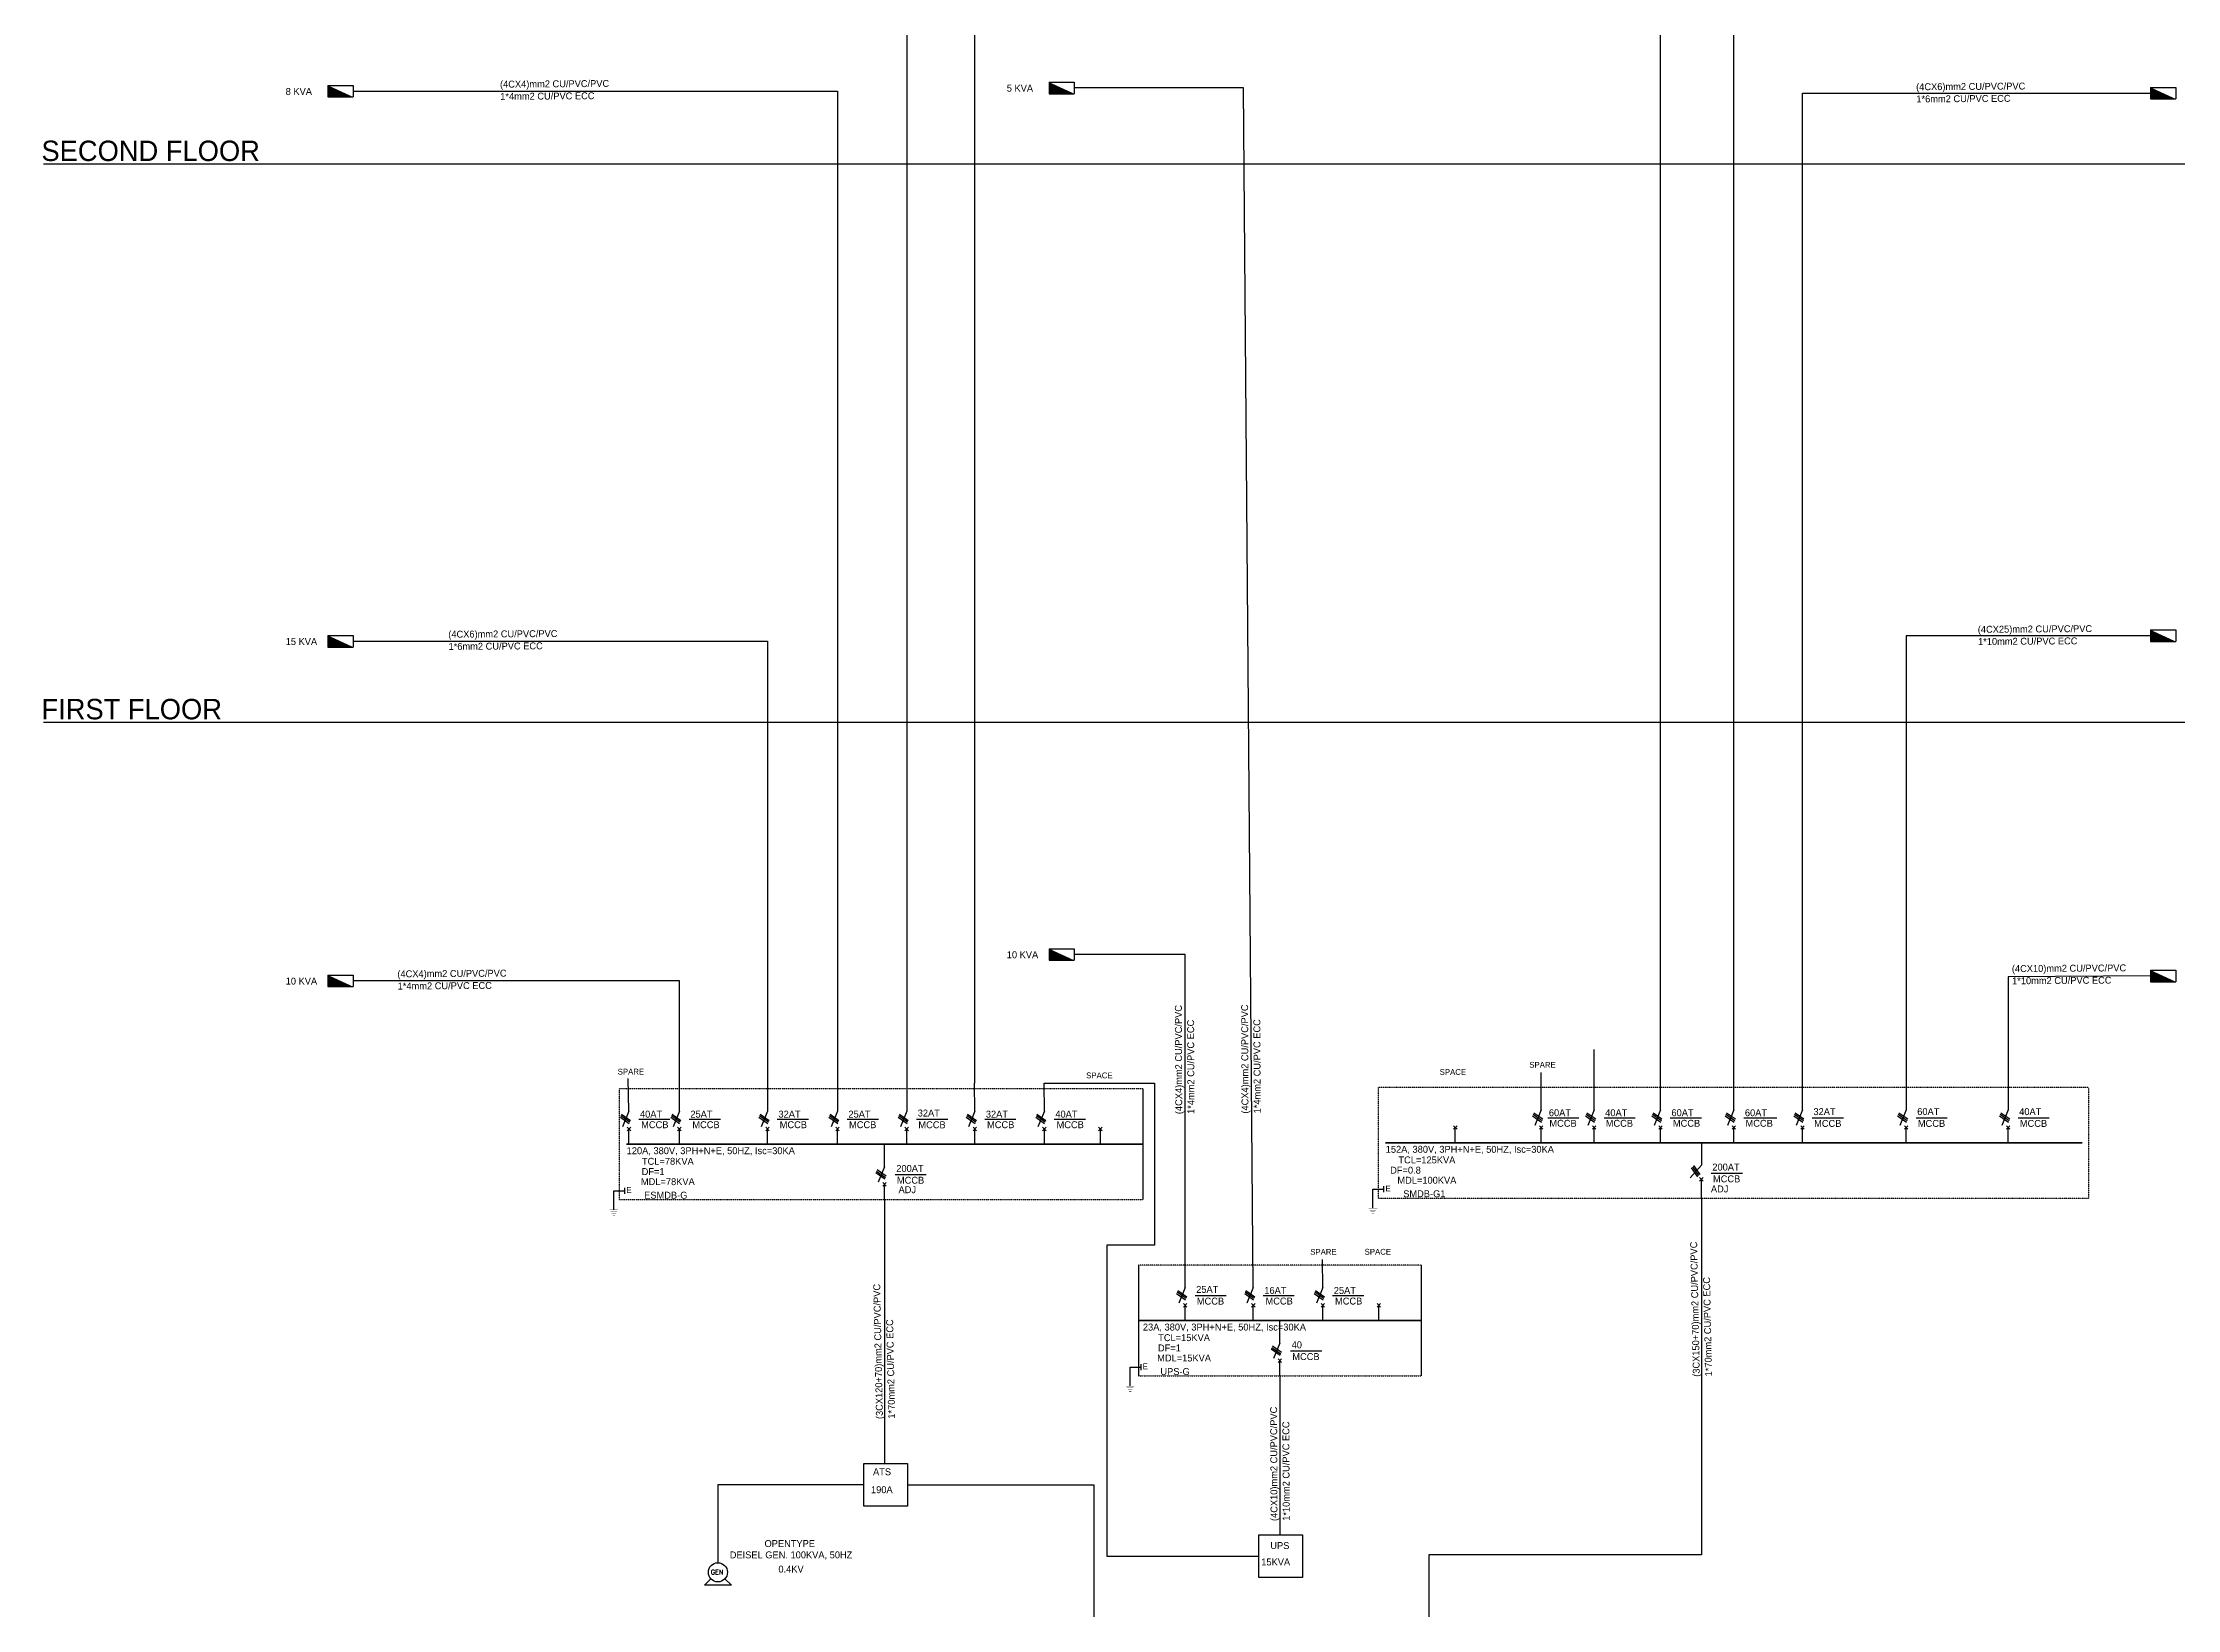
# Model space of a CAD drawing. Header units: inches. Extents: x 79375 to 312899, y 87397 to 354833.
# Drawn here: x 79420 to 233426, y 148644 to 261673 of the extents above; entities that cross this region are included whole.
import ezdxf
from ezdxf.enums import TextEntityAlignment as Align

# ---------------------------------------------------------------- set-up
doc = ezdxf.new("R2010")
doc.units = ezdxf.units.IN
doc.header["$MEASUREMENT"] = 0
doc.linetypes.add('B02 SLD$0$CENTER', pattern=[2, 1.25, -0.25, 0.25, -0.25])
doc.linetypes.add('B02 SLD$0$CONTINUA', pattern=[0])
for name, color, linetype in [('B02 SLD$0$E-PANEL', 1, 'B02 SLD$0$CENTER'), ('B02 SLD$0$E-S', 4, 'Continuous'), ('B02 SLD$0$E-SLD', 4, 'Continuous'), ('B02 SLD$0$E-SOCK-DP-1', 2, 'Continuous'), ('B02 SLD$0$E-T25', 3, 'Continuous'), ('B02 SLD$0$E-TEXT', 3, 'Continuous'), ('B02 SLD$0$E-TEXT25', 3, 'Continuous'), ('B02 SLD$0$E-WIR', 4, 'Continuous'), ('B02 SLD$0$E-WIRE', 4, 'B02 SLD$0$CONTINUA'), ('B02 SLD$0$XREF1$0$E-SLD', 4, 'Continuous'), ('E-TEXT', 40, 'Continuous'), ('ELEC', 4, 'Continuous')]:
    doc.layers.add(name, color=color, linetype=linetype)
doc.styles.add('B02 SLD$0$STENCIL', font='STENCIL.shx', dxfattribs={"height": 0.25})
doc.styles.add('B02 SLD$0$T25-200', font='Stencil.shx', dxfattribs={"width": 0.8, "height": 500})
doc.styles.add('B02 SLD$0$XREF1$0$LEROY', font='STENCIL', dxfattribs={"height": 2})
doc.styles.add('ELEC', font='romans.shx')

# ---------------------------------------------------------------- blocks, each defined once
blk = doc.blocks.new('B02 SLD$0$P2-flat-5')
at = {"layer": 'B02 SLD$0$E-SOCK-DP-1'}
for p, q in [((-4.54, 4.18), (4.54, 4.18)), ((-4.54, 4.18), (-4.54, 0)), ((-4.54, 0), (4.54, 0)), ((4.54, 4.18), (4.54, 0))]:
    blk.add_line(p, q, dxfattribs=at)
blk.add_solid([(-4.54, 0), (-4.54, 4.18), (4.54, 0)], dxfattribs=at)
blk = doc.blocks.new('A$C2a07401e')
at = {"layer": 'ELEC'}
for points in [[(-532, 1298), (-842, 988)], [(150, 1298), (460, 988)], [(460, 988), (-842, 988)]]:
    blk.add_lwpolyline(points, dxfattribs=at)
blk.add_circle((-191, 1605), 459, dxfattribs=at)
at = {"layer": 'E-TEXT', "style": 'ELEC'}
blk.add_text('GEN', height=225, dxfattribs=at).set_placement((-530, 1505))

msp = doc.modelspace()

# ---------------------------------------------------------------- linework, layer by layer
at = {"color": 6}
for p, q in [((231499, 194342), (221224, 194272)), ((221224, 194272), (221224, 184679)), ((199090, 182301), (199090, 180679))]:
    msp.add_line(p, q, dxfattribs=at)
for points in [[(101818, 354011), (146655, 354011), (146655, 186600)], [(196136, 184679), (196136, 349252), (231499, 349252)], [(101818, 305464), (141757, 305464), (141757, 184577)], [(201435, 184679), (201435, 302653), (231499, 302653)], [(101818, 258176), (136756, 258176), (136756, 184577)], [(166762, 171854), (166052, 258409), (153842, 258409)], [(206381, 184679), (206381, 258033), (231499, 258033)], [(231499, 218886), (213868, 218886), (213868, 184679)], [(101818, 218489), (131711, 218489), (131711, 184577)], [(161847, 171854), (161847, 195888), (153842, 195888)], [(125354, 184577), (125354, 193987), (101818, 193987)], [(121718, 184577), (121665, 186946)], [(146672, 184577), (146655, 186600)], [(151686, 184577), (151669, 186600)], [(151669, 186600), (159637, 186600), (159637, 174915), (156199, 174915), (156199, 152483), (167151, 152483)], [(187530, 184679), (187530, 187374)], [(187530, 184679), (187530, 187374)], [(140153, 180577), (140153, 182200)], [(140153, 178200), (140153, 168656)], [(199090, 178301), (199090, 175466)], [(199090, 175466), (199090, 166634)], [(171775, 171854), (171759, 173877)], [(168677, 167854), (168677, 169477)], [(140153, 168656), (140153, 162620), (140153, 159166)], [(199090, 166634), (199090, 152562), (179433, 152562), (179433, 123319)], [(168677, 165477), (168677, 159292)], [(168677, 159292), (168677, 154022)], [(138656, 157627), (128135, 157627), (128135, 151999)], [(141816, 157627), (155246, 157627), (155246, 123319)]]:
    msp.add_lwpolyline(points, dxfattribs=at)
at = {"color": 2}
for points in [[(79469, 252940), (176214, 252940)], [(79469, 252940), (176214, 252940)], [(79469, 252938), (176214, 252938)], [(176214, 252940), (312899, 252940)], [(79469, 212660), (176214, 212660)], [(79469, 212660), (176214, 212660)], [(79469, 212658), (176214, 212658)], [(176214, 212658), (311650, 212658)]]:
    msp.add_lwpolyline(points, dxfattribs=at)
msp.add_lwpolyline([(191357, 184679), (191357, 189034)])
at = {"color": 1}
for points in [[(158781, 186200), (158781, 178200)], [(158484, 173477), (158484, 165477)], [(178871, 173477), (178871, 165477)]]:
    msp.add_lwpolyline(points, dxfattribs=at)
at = {"color": 4}
for points in [[(138656, 159166), (141816, 159166), (141816, 156087), (138656, 156087)], [(167151, 154022), (170312, 154022), (170312, 150944), (167151, 150944)]]:
    msp.add_lwpolyline(points, close=True, dxfattribs=at)
at = {"color": 6}
msp.add_arc((221224, 187883), 0.15, 90.39058, 180, dxfattribs=at)
at = {"layer": 'B02 SLD$0$E-PANEL', "ltscale": 0.1}
for p, q in [((158781, 186200), (121016, 186200)), ((121016, 186200), (121016, 178200)), ((121016, 178200), (158781, 178200)), ((178871, 173477), (158484, 173477)), ((158484, 165477), (178871, 165477))]:
    msp.add_line(p, q, dxfattribs=at)
msp.add_lwpolyline([(175779, 178301), (227050, 178301), (227050, 186301), (175779, 186301)], close=True, dxfattribs=at)
at = {"layer": 'B02 SLD$0$E-S', "color": 4}
for p, q in [((121718, 182200), (121718, 183301)), ((125354, 182200), (125354, 183301)), ((131711, 182200), (131711, 183301)), ((136756, 182200), (136756, 183301)), ((141757, 182200), (141757, 183301)), ((146672, 182200), (146672, 183301)), ((151686, 182200), (151686, 183301)), ((155730, 182200), (155730, 183301)), ((181336, 182301), (181336, 183402)), ((181336, 182301), (181336, 183402)), ((187530, 182301), (187530, 183402)), ((187530, 182301), (187530, 183402)), ((191357, 182301), (191357, 183402)), ((196136, 182301), (196136, 183402)), ((201435, 182301), (201435, 183402)), ((206381, 182301), (206381, 183402)), ((213868, 182301), (213868, 183402)), ((221224, 182301), (221224, 183402)), ((140153, 178200), (140153, 179301)), ((199090, 178568), (199090, 179669)), ((199090, 178301), (199090, 179402)), ((161847, 169477), (161847, 170578)), ((166762, 169477), (166762, 170578)), ((171775, 169477), (171775, 170578)), ((175820, 169477), (175820, 170578)), ((168677, 165477), (168677, 166578))]:
    msp.add_line(p, q, dxfattribs=at)
at = {"layer": 'B02 SLD$0$E-SLD'}
for p, q in [((120630, 178841), (121401, 178841)), ((121401, 179060), (121401, 178623)), ((175394, 178949), (176164, 178949)), ((176164, 179168), (176164, 178730)), ((158646, 166337), (158646, 165899)), ((157875, 166118), (158646, 166118))]:
    msp.add_line(p, q, dxfattribs=at)
at = {"layer": 'B02 SLD$0$E-T25', "color": 5}
for p, q in [((124676, 183987, -2148734769), (122427, 183987, -2148734769)), ((128312, 183987, -2148734769), (126063, 183987, -2148734769)), ((134669, 183987, -2148734769), (132420, 183987, -2148734769)), ((139715, 183987, -2148734769), (137466, 183987, -2148734769)), ((144716, 183987, -2148734769), (142467, 183987, -2148734769)), ((149630, 183987, -2148734769), (147381, 183987, -2148734769)), ((154644, 183987, -2148734769), (152395, 183987, -2148734769)), ((190250, 184088, -2148734769), (188001, 184088, -2148734769)), ((194315, 184088, -2148734769), (192066, 184088, -2148734769)), ((199094, 184088, -2148734769), (196845, 184088, -2148734769)), ((204532, 184088, -2148734769), (202145, 184088, -2148734769)), ((209339, 184088, -2148734769), (207090, 184088, -2148734769)), ((216827, 184088, -2148734769), (214578, 184088, -2148734769)), ((224183, 184088, -2148734769), (221934, 184088, -2148734769)), ((143170, 179987, -2148734769), (140921, 179987, -2148734769)), ((202044, 180088, -2148734769), (199795, 180088, -2148734769)), ((164806, 171264, -2148734769), (162556, 171264, -2148734769)), ((169720, 171264, -2148734769), (167471, 171264, -2148734769)), ((174734, 171264, -2148734769), (172485, 171264, -2148734769)), ((171694, 167264, -2148734769), (169445, 167264, -2148734769))]:
    msp.add_line(p, q, dxfattribs=at)
at = {"layer": 'B02 SLD$0$E-WIR'}
for p, q in [((120630, 177470), (120630, 178841)), ((175394, 177578), (175394, 178949)), ((157875, 164747), (157875, 166118))]:
    msp.add_line(p, q, dxfattribs=at)
at = {"layer": 'B02 SLD$0$E-WIR', "const_width": 26.7}
for points in [[(120322, 177470), (120938, 177470)], [(120399, 177337), (120861, 177337)], [(120476, 177203), (120784, 177203)], [(175086, 177578), (175702, 177578)], [(175163, 177444), (175625, 177444)], [(175240, 177311), (175548, 177311)], [(175317, 177178), (175471, 177178)], [(120553, 177070), (120707, 177070)], [(157567, 164747), (158183, 164747)], [(157644, 164613), (158106, 164613)], [(157721, 164480), (158029, 164480)], [(157798, 164347), (157952, 164347)]]:
    msp.add_lwpolyline(points, dxfattribs=at)
at = {"layer": 'B02 SLD$0$E-WIRE', "color": 4}
for p, q in [((121718, 184577), (121261, 183452)), ((121843, 183426), (121593, 183176)), ((121593, 183426), (121843, 183176)), ((125354, 184577), (124897, 183452)), ((125480, 183426), (125229, 183176)), ((125229, 183426), (125480, 183176)), ((131711, 184577), (131254, 183452)), ((131836, 183426), (131586, 183176)), ((131586, 183426), (131836, 183176)), ((136756, 184577), (136299, 183452)), ((136882, 183426), (136631, 183176)), ((136631, 183426), (136882, 183176)), ((141757, 184577), (141300, 183452)), ((141883, 183426), (141632, 183176)), ((141632, 183426), (141883, 183176)), ((146672, 184577), (146215, 183452)), ((146797, 183426), (146547, 183176)), ((146547, 183426), (146797, 183176)), ((151686, 184577), (151228, 183452)), ((151811, 183426), (151560, 183176)), ((151560, 183426), (151811, 183176)), ((155855, 183426), (155605, 183176)), ((155605, 183426), (155855, 183176)), ((181461, 183527), (181211, 183277)), ((181211, 183527), (181461, 183277)), ((181461, 183527), (181211, 183277)), ((181211, 183527), (181461, 183277)), ((187530, 184679), (187073, 183553)), ((187530, 184679), (187073, 183553)), ((187655, 183527), (187405, 183277)), ((187405, 183527), (187655, 183277)), ((187655, 183527), (187405, 183277)), ((187405, 183527), (187655, 183277)), ((191357, 184679), (190900, 183553)), ((191482, 183527), (191232, 183277)), ((191232, 183527), (191482, 183277)), ((196136, 184679), (195679, 183553)), ((196261, 183527), (196011, 183277)), ((196011, 183527), (196261, 183277)), ((201435, 184679), (200978, 183553)), ((201561, 183527), (201310, 183277)), ((201310, 183527), (201561, 183277)), ((206381, 184679), (205924, 183553)), ((206506, 183527), (206256, 183277)), ((206256, 183527), (206506, 183277)), ((213868, 184679), (213411, 183553)), ((213994, 183527), (213743, 183277)), ((213743, 183527), (213994, 183277)), ((221224, 184679), (220767, 183553)), ((221350, 183527), (221099, 183277)), ((221099, 183527), (221350, 183277)), ((140153, 180577), (139696, 179452)), ((199090, 180679), (198272, 179780)), ((140279, 179426), (140028, 179176)), ((140028, 179426), (140279, 179176)), ((199215, 179794), (198965, 179544)), ((198965, 179794), (199215, 179544)), ((161847, 171854), (161390, 170729)), ((166762, 171854), (166305, 170729)), ((171775, 171854), (171318, 170729)), ((161973, 170703), (161722, 170453)), ((161722, 170703), (161973, 170453)), ((166887, 170703), (166636, 170453)), ((166636, 170703), (166887, 170453)), ((171901, 170703), (171650, 170453)), ((171650, 170703), (171901, 170453)), ((175945, 170703), (175694, 170453)), ((175694, 170703), (175945, 170453)), ((168677, 167854), (168220, 166729)), ((168803, 166703), (168552, 166453)), ((168552, 166703), (168803, 166453))]:
    msp.add_line(p, q, dxfattribs=at)
for points in [[(121097, 184148), (121739, 183695)], [(121143, 184260), (121784, 183807)], [(121188, 184372), (121829, 183918)], [(124734, 184148), (125375, 183695)], [(124779, 184260), (125420, 183807)], [(124824, 184372), (125465, 183918)], [(131090, 184148), (131731, 183695)], [(131136, 184260), (131777, 183807)], [(131181, 184372), (131822, 183918)], [(136136, 184148), (136777, 183695)], [(136181, 184260), (136822, 183807)], [(136227, 184372), (136868, 183918)], [(141137, 184148), (141778, 183695)], [(141182, 184260), (141823, 183807)], [(141227, 184372), (141869, 183918)], [(146051, 184148), (146692, 183695)], [(146097, 184260), (146738, 183807)], [(146142, 184372), (146783, 183918)], [(151065, 184148), (151706, 183695)], [(151110, 184260), (151751, 183807)], [(151156, 184372), (151797, 183918)], [(186909, 184249), (187550, 183796)], [(186909, 184249), (187550, 183796)], [(186955, 184361), (187596, 183908)], [(186955, 184361), (187596, 183908)], [(187000, 184473), (187641, 184019)], [(187000, 184473), (187641, 184019)], [(190736, 184249), (191377, 183796)], [(190782, 184361), (191423, 183908)], [(190827, 184473), (191468, 184019)], [(195515, 184249), (196156, 183796)], [(195561, 184361), (196202, 183908)], [(195606, 184473), (196247, 184019)], [(200815, 184249), (201456, 183796)], [(200860, 184361), (201501, 183908)], [(200905, 184473), (201547, 184019)], [(205760, 184249), (206401, 183796)], [(205806, 184361), (206447, 183908)], [(205851, 184473), (206492, 184019)], [(213248, 184249), (213889, 183796)], [(213293, 184361), (213934, 183908)], [(213338, 184473), (213980, 184019)], [(220604, 184249), (221245, 183796)], [(220649, 184361), (221290, 183908)], [(220694, 184473), (221336, 184019)], [(139578, 180260), (140219, 179807)], [(139623, 180372), (140265, 179918)], [(198359, 180490), (198804, 179843)], [(198440, 180579), (198886, 179932)], [(198522, 180668), (198967, 180022)], [(139533, 180148), (140174, 179695)], [(161227, 171425), (161868, 170972)], [(161272, 171537), (161913, 171083)], [(161317, 171648), (161958, 171195)], [(166141, 171425), (166782, 170972)], [(166186, 171537), (166828, 171083)], [(166232, 171648), (166873, 171195)], [(171155, 171425), (171796, 170972)], [(171200, 171537), (171841, 171083)], [(171246, 171648), (171887, 171195)], [(168057, 167425), (168698, 166972)], [(168102, 167537), (168743, 167083)], [(168148, 167648), (168789, 167195)]]:
    msp.add_lwpolyline(points, dxfattribs=at)
at = {"layer": 'B02 SLD$0$XREF1$0$E-SLD', "color": 2, "const_width": 112}
for points in [[(158781, 182200), (121525, 182200)], [(226582, 182301), (176289, 182301)], [(178871, 169477), (158484, 169477)]]:
    msp.add_lwpolyline(points, dxfattribs=at)

# ---------------------------------------------------------------- block references
at = {"xscale": 1.5, "yscale": 1.5, "zscale": 1.5}
msp.add_blockref('A$C2a07401e', (128421, 148904), dxfattribs=at)
at = {"layer": 'B02 SLD$0$E-S', "xscale": 200.0000000000064, "yscale": 200.0000000000064, "zscale": 200.0000000000064}
for p in [(152934, 257991), (152934, 257990), (152934, 257991), (152934, 257990), (100910, 257757), (100910, 257758), (100910, 257757), (100910, 257758), (232407, 257614), (232407, 257614), (232407, 257614), (232407, 257614), (100910, 218070), (100910, 218071), (100910, 218071), (100910, 218071), (232407, 218469), (232407, 218468), (232407, 218469), (232407, 218468), (152934, 195469), (152934, 195470), (152934, 195469), (152934, 195470), (100910, 193568), (100910, 193569), (100910, 193569), (100910, 193569), (232407, 193924), (232407, 193923), (232407, 193924), (232407, 193924)]:
    msp.add_blockref('B02 SLD$0$P2-flat-5', p, dxfattribs=at)

# ---------------------------------------------------------------- texts
at = {"layer": 'B02 SLD$0$E-T25', "color": 5, "style": 'B02 SLD$0$T25-200'}
for s, rotation, p in [('(4CX4)mm2 CU/PVC/PVC', 0.39058, (112415, 258428)), ('(4CX6)mm2 CU/PVC/PVC', 0.39058, (214583, 258241)), ('1*4mm2 CU/PVC ECC', 0.39058, (112433, 257549)), ('1*6mm2 CU/PVC ECC', 0.39058, (214601, 257363)), ('(4CX6)mm2 CU/PVC/PVC', 0.39058, (108684, 218741)), ('(4CX25)mm2 CU/PVC/PVC', 0.39058, (219034, 219095)), ('1*10mm2 CU/PVC ECC', 0.39058, (219051, 218216)), ('1*6mm2 CU/PVC ECC', 0.39058, (108702, 217862)), ('(4CX4)mm2 CU/PVC/PVC', 0.39058, (105012, 194238)), ('(4CX10)mm2 CU/PVC/PVC', 0.39058, (221490, 194617)), ('1*10mm2 CU/PVC ECC', 0.39058, (221507, 193738)), ('1*4mm2 CU/PVC ECC', 0.39058, (105030, 193359)), ('(4CX4)mm2 CU/PVC/PVC', 90.20899, (161635, 184369)), ('1*4mm2 CU/PVC ECC', 90.20899, (162514, 184384)), ('(4CX4)mm2 CU/PVC/PVC', 90.20899, (166414, 184409)), ('1*4mm2 CU/PVC ECC', 90.20899, (167293, 184424)), ('(3CX150+70)mm2 CU/PVC/PVC', 91.16181, (198978, 165424)), ('1*70mm2 CU/PVC ECC', 91.16181, (199856, 165454)), ('(3CX120+70)mm2 CU/PVC/PVC', 91.16181, (140041, 162375)), ('1*70mm2 CU/PVC ECC', 91.16181, (140919, 162405)), ('(4CX10)mm2 CU/PVC/PVC', 90.20899, (168507, 155014)), ('1*10mm2 CU/PVC ECC', 90.20899, (169386, 155029))]:
    msp.add_text(s, height=500, rotation=rotation, dxfattribs=at).set_placement(p)
for s, p in [('8 KVA', (96952, 257906)), ('5 KVA', (148976, 258139)), ('15 KVA', (96952, 218219)), ('10 KVA', (148976, 195618)), ('10 KVA', (96952, 193718)), ('32AT', (207174, 184300, -2148734769)), ('60AT', (214662, 184300, -2148734769)), ('40AT', (222018, 184300, -2148734769)), ('40AT', (122512, 184120, -2148734769)), ('MCCB', (122600, 183357, -2148734769)), ('25AT', (126148, 184120, -2148734769)), ('MCCB', (126291, 183357, -2148734769)), ('32AT', (132504, 184120, -2148734769)), ('MCCB', (132593, 183357, -2148734769)), ('25AT', (137550, 184120, -2148734769)), ('MCCB', (137597, 183357, -2148734769)), ('32AT', (142551, 184199, -2148734769)), ('MCCB', (142598, 183350, -2148734769)), ('32AT', (147465, 184120, -2148734769)), ('MCCB', (147554, 183357, -2148734769)), ('40AT', (152479, 184120, -2148734769)), ('MCCB', (152567, 183357, -2148734769)), ('60AT', (188085, 184221, -2148734769)), ('MCCB', (188124, 183458, -2148734769)), ('40AT', (192150, 184221, -2148734769)), ('MCCB', (192189, 183458, -2148734769)), ('60AT', (196929, 184221, -2148734769)), ('MCCB', (197035, 183458, -2148734769)), ('60AT', (202229, 184221, -2148734769)), ('MCCB', (202275, 183458, -2148734769)), ('MCCB', (207222, 183451, -2148734769)), ('MCCB', (214709, 183451, -2148734769)), ('MCCB', (222065, 183451, -2148734769)), ('200AT', (141005, 180199, -2148734769)), ('200AT', (199879, 180300, -2148734769)), ('MCCB', (141052, 179350, -2148734769)), ('ADJ', (141167, 178667, -2148734769)), ('ADJ', (199777, 178721)), ('MCCB', (199926, 179451, -2148734769)), ('25AT', (162641, 171476, -2148734769)), ('MCCB', (162688, 170627, -2148734769)), ('16AT', (167555, 171397, -2148734769)), ('MCCB', (167643, 170634, -2148734769)), ('25AT', (172569, 171397, -2148734769)), ('MCCB', (172657, 170634, -2148734769)), ('40', (169529, 167476, -2148734769)), ('MCCB', (169576, 166627, -2148734769))]:
    msp.add_text(s, height=500, dxfattribs=at).set_placement(p)
at = {"layer": 'B02 SLD$0$E-T25', "color": 6, "style": 'B02 SLD$0$T25-200'}
for s, p in [('120A, 380V, 3PH+N+E, 50HZ, Isc=30KA', (121552, 181481)), ('152A, 380V, 3PH+N+E, 50HZ, Isc=30KA', (176316, 181582)), ('ESMDB-G', (122815, 178272, 482898078)), ('SMDB-G1', (177578, 178373, 482898078)), ('23A, 380V, 3PH+N+E, 50HZ, Isc=30KA', (158797, 168758)), ('UPS-G', (160060, 165549, 482898078))]:
    msp.add_text(s, height=500, dxfattribs=at).set_placement(p)
for s, p in [('TCL=78KVA', (124522, 180965)), ('DF=1', (123462, 180225)), ('DF=0.8', (177742, 180326)), ('TCL=125KVA', (179285, 181066)), ('MDL=78KVA', (124522, 179498)), ('MDL=100KVA', (179285, 179599)), ('TCL=15KVA', (161767, 168242)), ('MDL=15KVA', (161767, 166775)), ('DF=1', (160707, 167501))]:
    msp.add_text(s, height=500, dxfattribs=at).set_placement(p, align=Align.MIDDLE_CENTER)
at = {"layer": 'B02 SLD$0$E-T25', "color": 4, "style": 'B02 SLD$0$T25-200'}
for s, p in [(' ATS', (139142, 158315)), (' 190A', (138995, 157023)), ('UPS', (167991, 152992)), (' 15KVA', (167151, 151810))]:
    msp.add_text(s, height=500, dxfattribs=at).set_placement(p)
at = {"layer": 'B02 SLD$0$E-T25', "color": 5, "style": 'B02 SLD$0$T25-200'}
for s, p in [('DEISEL GEN. 100KVA, 50HZ', (133411, 152570)), ('OPENTYPE ', (133411, 153388)), ('0.4KV', (133411, 151548))]:
    msp.add_text(s, height=500, dxfattribs=at).set_placement(p, align=Align.MIDDLE_CENTER)
at = {"layer": 'B02 SLD$0$E-TEXT', "color": 1, "style": 'B02 SLD$0$STENCIL'}
for s, p in [('SECOND FLOOR', (79331, 253134, -56746029)), ('FIRST FLOOR', (79331, 212854, -56746029))]:
    msp.add_text(s, height=1472.99, dxfattribs=at).set_placement(p)
at = {"layer": 'B02 SLD$0$E-TEXT25', "color": 5, "style": 'B02 SLD$0$XREF1$0$LEROY'}
for s, p in [('SPARE', (186675, 187720)), ('SPARE', (120907, 187225)), ('SPACE', (154704, 186953)), ('SPACE', (180209, 187201)), ('SPARE', (170870, 174222)), ('SPACE', (174794, 174229))]:
    msp.add_text(s, height=420, dxfattribs=at).set_placement(p)
at = {"layer": 'B02 SLD$0$E-TEXT25', "color": 6, "style": 'B02 SLD$0$XREF1$0$LEROY'}
for p in [(121536, 178683), (176299, 178790), (158781, 165959)]:
    msp.add_text('E', height=420, dxfattribs=at).set_placement(p)

doc.saveas('drawing.dxf')
